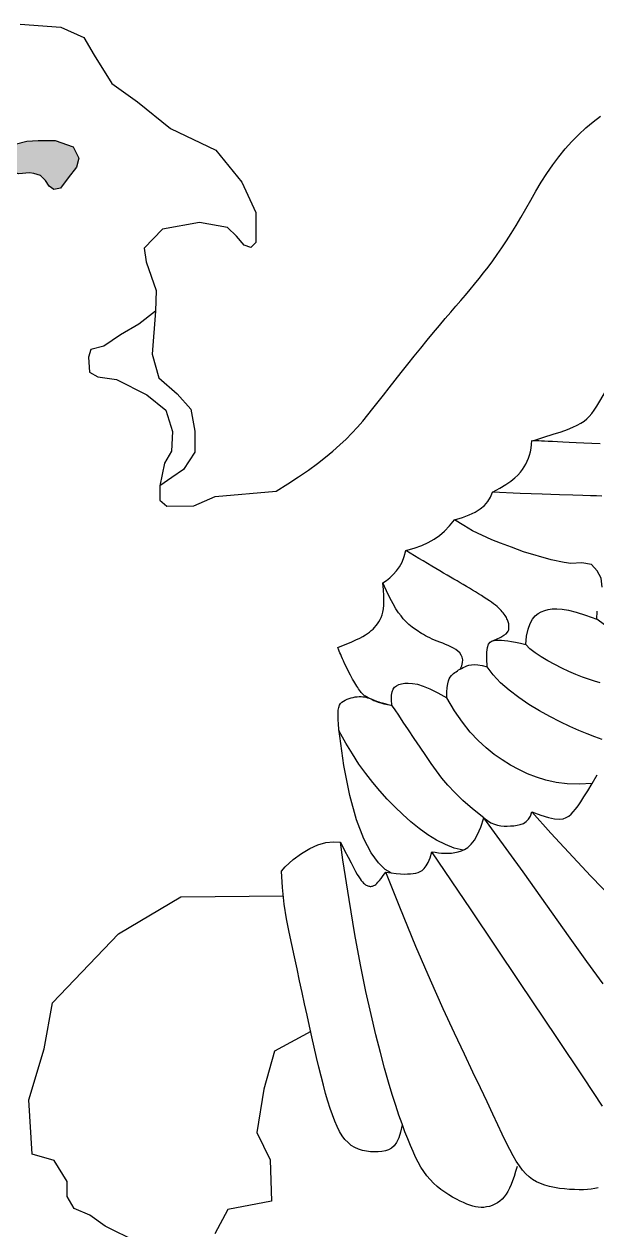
# Model space of a CAD drawing. Header units: millimetres. Extents: x 0 to 687901, y 0 to 346525.
# Drawn here: x 25655.2 to 25694.1, y 61129.7 to 61211.5 of the extents above; entities that cross this region are included whole.
import ezdxf

# ---------------------------------------------------------------- set-up
doc = ezdxf.new("R2010")
doc.units = ezdxf.units.MM
doc.layers.add('ARQ_Vista 01', color=1, linetype='Continuous')

# ---------------------------------------------------------------- blocks, each defined once
blk = doc.blocks.new('BRASÃO ESTADO PARANÁ')
at = {"layer": 'ARQ_Vista 01'}
blk.add_hatch(color=256, dxfattribs=at).paths.add_polyline_path([(3322.927, -30995.711), (3323.268, -30996.223), (3323.501, -30996.4), (3323.844, -30996.322), (3324.249, -30995.801), (3324.672, -30995.256), (3324.781, -30994.793), (3324.494, -30994.208), (3323.583, -30993.894), (3323.159, -30993.894), (3322.696, -30993.894), (3322.125, -30993.922), (3321.523, -30994.072), (3321.184, -30994.344), (3321.157, -30995.065), (3321.293, -30995.474), (3321.714, -30995.597), (3322.331, -30995.536)])
for points in [[(3334.889, -31011.854), (3335.492, -31011.475), (3336.042, -31011.113), (3336.544, -31010.766), (3337.002, -31010.432), (3337.419, -31010.108), (3337.801, -31009.792), (3338.151, -31009.482), (3338.474, -31009.177), (3338.773, -31008.873), (3339.055, -31008.568), (3339.325, -31008.259), (3339.587, -31007.943), (3339.848, -31007.618), (3340.112, -31007.281), (3340.385, -31006.928), (3340.672, -31006.558), (3340.978, -31006.169), (3341.298, -31005.764), (3341.628, -31005.351), (3341.963, -31004.935), (3342.299, -31004.521), (3342.631, -31004.116), (3342.954, -31003.725), (3343.263, -31003.355), (3343.555, -31003.01), (3343.83, -31002.686), (3344.092, -31002.379), (3344.343, -31002.086), (3344.585, -31001.802), (3344.821, -31001.523), (3345.053, -31001.243), (3345.284, -31000.96), (3345.515, -31000.669), (3345.747, -31000.368), (3345.981, -31000.054), (3346.216, -30999.727), (3346.453, -30999.385), (3346.692, -30999.025), (3346.933, -30998.647), (3347.176, -30998.247), (3347.422, -30997.827), (3347.673, -30997.389), (3347.929, -30996.94), (3348.193, -30996.485), (3348.467, -30996.029), (3348.753, -30995.578), (3349.052, -30995.139), (3349.366, -30994.715), (3349.696, -30994.311), (3350.04, -30993.93), (3350.395, -30993.572), (3350.757, -30993.236), (3351.125, -30992.923), (3351.494, -30992.634)], [(3321.779, -30987.925), (3323.868, -30988.089), (3325.043, -30988.611), (3325.567, -30989.524), (3326.48, -30990.959), (3327.785, -30991.905), (3329.484, -30993.275), (3331.801, -30994.384), (3333.14, -30996.015), (3333.858, -30997.58), (3333.858, -30999.114), (3333.594, -30999.367), (3333.257, -30999.244), (3332.855, -30998.785), (3332.407, -30998.337), (3330.972, -30998.079), (3329.078, -30998.427), (3328.137, -30999.4), (3328.229, -31000.104), (3328.747, -31001.565), (3328.717, -31002.625), (3328.546, -31004.832), (3328.889, -31006.036), (3329.83, -31006.862), (3330.515, -31007.654), (3330.731, -31008.769), (3330.731, -31009.848), (3330.154, -31010.746), (3329.543, -31011.142), (3328.931, -31011.574), (3328.939, -31012.305), (3329.291, -31012.622), (3330.67, -31012.604), (3331.763, -31012.128), (3334.889, -31011.854)], [(3322.259, -30995.543), (3321.714, -30995.597), (3321.293, -30995.474), (3321.157, -30995.065), (3321.184, -30994.344), (3321.523, -30994.072), (3322.125, -30993.922), (3322.696, -30993.894), (3323.159, -30993.894), (3323.583, -30993.894), (3324.494, -30994.208), (3324.781, -30994.793), (3324.672, -30995.256), (3324.249, -30995.801), (3323.844, -30996.322), (3323.501, -30996.4), (3323.268, -30996.223), (3323.078, -30995.937), (3322.818, -30995.679), (3322.491, -30995.583), (3322.259, -30995.543)], [(3328.717, -31002.625), (3327.852, -31003.286), (3326.922, -31003.84), (3326.074, -31004.426), (3325.405, -31004.589), (3325.275, -31004.98), (3325.34, -31005.746), (3325.763, -31005.99), (3326.71, -31006.137), (3328.261, -31006.919), (3329.239, -31007.702), (3329.58, -31008.797), (3329.532, -31009.791), (3329.174, -31010.41), (3328.931, -31011.574)], [(3348.041, -31009.264), (3348.604, -31009.088), (3349.081, -31008.935), (3349.48, -31008.802), (3349.812, -31008.684), (3350.086, -31008.576), (3350.312, -31008.473), (3350.5, -31008.371), (3350.659, -31008.265), (3350.799, -31008.151), (3350.926, -31008.022), (3351.05, -31007.873), (3351.175, -31007.697), (3351.31, -31007.487), (3351.462, -31007.239), (3351.637, -31006.945), (3351.843, -31006.599)], [(3345.979, -31011.908), (3346.35, -31011.695), (3346.656, -31011.503), (3346.907, -31011.329), (3347.108, -31011.171), (3347.27, -31011.022), (3347.399, -31010.881), (3347.505, -31010.743), (3347.595, -31010.605), (3347.675, -31010.462), (3347.748, -31010.315), (3347.812, -31010.161), (3347.867, -31009.999), (3347.912, -31009.83), (3347.948, -31009.651), (3347.974, -31009.462), (3347.989, -31009.261)], [(3351.492, -31009.422), (3351.059, -31009.402), (3350.643, -31009.383), (3350.254, -31009.365), (3349.899, -31009.349), (3349.58, -31009.334), (3349.294, -31009.321), (3349.042, -31009.309), (3348.822, -31009.299), (3348.633, -31009.291), (3348.475, -31009.283), (3348.346, -31009.278), (3348.246, -31009.273), (3348.17, -31009.269), (3348.116, -31009.267), (3348.08, -31009.265), (3348.058, -31009.264), (3348.046, -31009.264), (3348.042, -31009.264), (3348.041, -31009.264), (3348.041, -31009.264), (3348.041, -31009.264), (3348.041, -31009.264), (3348.041, -31009.264), (3348.041, -31009.264), (3348.041, -31009.264), (3348.041, -31009.264), (3348.041, -31009.264), (3348.041, -31009.264), (3348.041, -31009.264), (3348.041, -31009.264), (3348.041, -31009.264), (3348.041, -31009.264), (3348.041, -31009.264), (3348.041, -31009.264), (3348.041, -31009.264)], [(3344.025, -31013.317), (3344.43, -31013.197), (3344.783, -31013.064), (3345.087, -31012.917), (3345.344, -31012.754), (3345.559, -31012.574), (3345.734, -31012.374), (3345.873, -31012.152), (3345.979, -31011.908)], [(3351.565, -31012.1), (3351.304, -31012.093), (3350.995, -31012.085), (3350.6, -31012.073), (3350.079, -31012.056), (3349.395, -31012.033), (3348.51, -31012.001), (3347.384, -31011.96), (3345.979, -31011.908)], [(3341.527, -31014.894), (3341.964, -31014.761), (3342.346, -31014.624), (3342.681, -31014.476), (3342.981, -31014.31), (3343.255, -31014.118), (3343.514, -31013.894), (3343.767, -31013.629), (3344.025, -31013.317)], [(3351.583, -31016.762), (3351.583, -31016.762), (3351.538, -31016.309), (3351.335, -31015.93), (3351.047, -31015.602), (3350.55, -31015.515), (3349.981, -31015.546), (3349.636, -31015.503), (3348.982, -31015.364), (3347.564, -31014.95), (3346.939, -31014.724), (3346.374, -31014.509), (3345.937, -31014.343), (3344.951, -31013.883), (3344.51, -31013.614), (3344.025, -31013.317)], [(3340.361, -31016.538), (3340.539, -31016.419), (3340.717, -31016.281), (3340.892, -31016.12), (3341.057, -31015.934), (3341.208, -31015.72), (3341.34, -31015.478), (3341.448, -31015.203), (3341.527, -31014.894)], [(3345.899, -31019.553), (3346.182, -31019.43), (3346.398, -31019.324), (3346.556, -31019.23), (3346.667, -31019.149), (3346.738, -31019.076), (3346.779, -31019.012), (3346.799, -31018.953), (3346.807, -31018.897), (3346.811, -31018.844), (3346.813, -31018.792), (3346.812, -31018.741), (3346.807, -31018.69), (3346.8, -31018.64), (3346.79, -31018.59), (3346.776, -31018.539), (3346.758, -31018.487), (3346.737, -31018.434), (3346.713, -31018.38), (3346.684, -31018.324), (3346.651, -31018.267), (3346.613, -31018.209), (3346.571, -31018.149), (3346.525, -31018.088), (3346.473, -31018.026), (3346.416, -31017.963), (3346.353, -31017.898), (3346.283, -31017.831), (3346.206, -31017.762), (3346.121, -31017.691), (3346.028, -31017.616), (3345.924, -31017.539), (3345.81, -31017.459), (3345.686, -31017.375), (3345.552, -31017.288), (3345.41, -31017.198), (3345.261, -31017.106), (3345.108, -31017.013), (3344.951, -31016.919), (3344.792, -31016.825), (3344.633, -31016.731), (3344.475, -31016.637), (3344.316, -31016.544), (3344.156, -31016.449), (3343.992, -31016.352), (3343.824, -31016.252), (3343.649, -31016.149), (3343.467, -31016.041), (3343.275, -31015.928), (3343.073, -31015.808), (3342.862, -31015.683), (3342.644, -31015.555), (3342.422, -31015.423), (3342.197, -31015.29), (3341.972, -31015.157), (3341.748, -31015.024), (3341.527, -31014.894)], [(3338.05, -31019.863), (3338.42, -31019.71), (3338.725, -31019.58), (3338.973, -31019.469), (3339.174, -31019.372), (3339.335, -31019.288), (3339.467, -31019.211), (3339.576, -31019.138), (3339.673, -31019.065), (3339.765, -31018.989), (3339.852, -31018.909), (3339.934, -31018.825), (3340.012, -31018.735), (3340.084, -31018.639), (3340.15, -31018.537), (3340.211, -31018.428), (3340.265, -31018.311), (3340.312, -31018.184), (3340.352, -31018.043), (3340.383, -31017.881), (3340.403, -31017.692), (3340.413, -31017.469), (3340.409, -31017.207), (3340.393, -31016.898), (3340.361, -31016.538)], [(3344.311, -31020.966), (3344.393, -31020.791), (3344.435, -31020.632), (3344.443, -31020.488), (3344.419, -31020.359), (3344.368, -31020.242), (3344.294, -31020.137), (3344.201, -31020.043), (3344.092, -31019.959), (3343.971, -31019.884), (3343.841, -31019.815), (3343.704, -31019.753), (3343.563, -31019.695), (3343.42, -31019.64), (3343.278, -31019.587), (3343.138, -31019.535), (3343.003, -31019.482), (3342.876, -31019.426), (3342.756, -31019.369), (3342.642, -31019.311), (3342.535, -31019.252), (3342.434, -31019.194), (3342.339, -31019.136), (3342.249, -31019.08), (3342.164, -31019.027), (3342.083, -31018.975), (3342.005, -31018.924), (3341.928, -31018.871), (3341.85, -31018.814), (3341.771, -31018.75), (3341.688, -31018.678), (3341.599, -31018.593), (3341.503, -31018.495), (3341.399, -31018.38), (3341.285, -31018.242), (3341.161, -31018.074), (3341.026, -31017.869), (3340.879, -31017.62), (3340.72, -31017.319), (3340.547, -31016.961), (3340.361, -31016.538)], [(3351.316, -31018.401), (3351.324, -31018.003)], [(3347.672, -31019.71), (3347.718, -31019.273), (3347.792, -31018.917), (3347.891, -31018.632), (3348.012, -31018.411), (3348.15, -31018.242), (3348.304, -31018.116), (3348.469, -31018.024), (3348.643, -31017.956), (3348.825, -31017.905), (3349.026, -31017.873), (3349.257, -31017.867), (3349.531, -31017.892), (3349.862, -31017.952), (3350.261, -31018.054), (3350.741, -31018.201), (3351.316, -31018.401)], [(3351.702, -31018.694), (3351.316, -31018.401)], [(3345.695, -31020.841), (3345.672, -31020.417), (3345.68, -31020.093), (3345.715, -31019.855), (3345.773, -31019.689), (3345.851, -31019.583), (3345.946, -31019.522), (3346.054, -31019.494), (3346.172, -31019.483), (3346.298, -31019.48), (3346.433, -31019.484), (3346.583, -31019.494), (3346.75, -31019.514), (3346.939, -31019.544), (3347.153, -31019.586), (3347.396, -31019.641), (3347.672, -31019.71)], [(3340.835, -31022.836), (3340.635, -31022.787), (3340.473, -31022.747), (3340.345, -31022.713), (3340.244, -31022.686), (3340.165, -31022.662), (3340.104, -31022.643), (3340.054, -31022.625), (3340.01, -31022.608), (3339.968, -31022.592), (3339.927, -31022.575), (3339.887, -31022.558), (3339.846, -31022.541), (3339.806, -31022.524), (3339.766, -31022.506), (3339.725, -31022.488), (3339.683, -31022.469), (3339.641, -31022.449), (3339.598, -31022.429), (3339.555, -31022.407), (3339.511, -31022.382), (3339.467, -31022.355), (3339.422, -31022.324), (3339.378, -31022.29), (3339.334, -31022.251), (3339.291, -31022.208), (3339.247, -31022.159), (3339.204, -31022.105), (3339.159, -31022.046), (3339.114, -31021.981), (3339.067, -31021.911), (3339.019, -31021.835), (3338.969, -31021.754), (3338.917, -31021.667), (3338.863, -31021.574), (3338.807, -31021.476), (3338.749, -31021.373), (3338.691, -31021.266), (3338.633, -31021.154), (3338.573, -31021.038), (3338.514, -31020.918), (3338.456, -31020.794), (3338.398, -31020.67), (3338.343, -31020.547), (3338.291, -31020.429), (3338.242, -31020.317), (3338.198, -31020.214), (3338.159, -31020.123), (3338.127, -31020.047), (3338.102, -31019.986), (3338.083, -31019.941), (3338.069, -31019.909), (3338.06, -31019.887), (3338.054, -31019.873), (3338.051, -31019.867), (3338.05, -31019.864), (3338.05, -31019.863), (3338.05, -31019.863), (3338.05, -31019.863), (3338.05, -31019.863), (3338.05, -31019.863), (3338.05, -31019.863), (3338.05, -31019.863), (3338.05, -31019.863), (3338.05, -31019.863), (3338.05, -31019.863), (3338.05, -31019.863), (3338.05, -31019.863), (3338.05, -31019.863), (3338.05, -31019.863), (3338.05, -31019.863), (3338.05, -31019.863), (3338.05, -31019.863)], [(3351.487, -31021.663), (3351.192, -31021.581), (3350.888, -31021.485), (3350.572, -31021.372), (3350.239, -31021.24), (3349.886, -31021.087), (3349.523, -31020.917), (3349.158, -31020.732), (3348.802, -31020.536), (3348.466, -31020.333), (3348.158, -31020.125), (3347.89, -31019.916), (3347.672, -31019.71)], [(3343.628, -31022.437), (3343.634, -31022.143), (3343.651, -31021.905), (3343.679, -31021.716), (3343.715, -31021.568), (3343.759, -31021.454), (3343.81, -31021.367), (3343.864, -31021.298), (3343.921, -31021.241), (3343.98, -31021.189), (3344.041, -31021.14), (3344.104, -31021.094), (3344.17, -31021.05), (3344.238, -31021.008), (3344.311, -31020.966), (3344.387, -31020.924), (3344.468, -31020.882), (3344.555, -31020.838), (3344.651, -31020.798), (3344.762, -31020.764), (3344.892, -31020.741), (3345.046, -31020.733), (3345.227, -31020.744), (3345.442, -31020.779), (3345.695, -31020.841)], [(3351.585, -31024.57), (3351.215, -31024.439), (3350.815, -31024.286), (3350.385, -31024.107), (3349.924, -31023.9), (3349.432, -31023.663), (3348.91, -31023.393), (3348.373, -31023.094), (3347.835, -31022.768), (3347.313, -31022.418), (3346.822, -31022.047), (3346.378, -31021.659), (3345.997, -31021.256), (3345.695, -31020.841)], [(3340.813, -31022.803), (3340.791, -31022.529), (3340.796, -31022.306), (3340.826, -31022.129), (3340.88, -31021.992), (3340.958, -31021.888), (3341.057, -31021.811), (3341.177, -31021.756), (3341.317, -31021.717), (3341.475, -31021.689), (3341.658, -31021.678), (3341.872, -31021.693), (3342.124, -31021.742), (3342.418, -31021.832), (3342.763, -31021.973), (3343.164, -31022.171), (3343.628, -31022.437)], [(3338.122, -31024.207), (3338.085, -31023.823), (3338.065, -31023.513), (3338.061, -31023.266), (3338.073, -31023.074), (3338.099, -31022.927), (3338.14, -31022.816), (3338.195, -31022.73), (3338.262, -31022.662), (3338.341, -31022.602), (3338.43, -31022.55), (3338.527, -31022.504), (3338.629, -31022.466), (3338.734, -31022.434), (3338.841, -31022.409), (3338.946, -31022.391), (3339.048, -31022.379), (3339.145, -31022.373), (3339.237, -31022.373), (3339.325, -31022.379), (3339.409, -31022.391), (3339.492, -31022.408), (3339.573, -31022.431), (3339.653, -31022.458), (3339.733, -31022.491), (3339.815, -31022.528), (3339.902, -31022.568), (3340, -31022.61), (3340.113, -31022.652), (3340.246, -31022.694), (3340.404, -31022.734), (3340.591, -31022.771), (3340.813, -31022.803)], [(3351.071, -31026.822), (3350.404, -31026.853), (3349.792, -31026.832), (3349.229, -31026.764), (3348.708, -31026.653), (3348.22, -31026.505), (3347.76, -31026.323), (3347.32, -31026.111), (3346.892, -31025.876), (3346.472, -31025.617), (3346.056, -31025.329), (3345.645, -31025.002), (3345.238, -31024.626), (3344.833, -31024.191), (3344.431, -31023.687), (3344.029, -31023.106), (3343.628, -31022.437)], [(3345.531, -31028.586), (3344.945, -31028.117), (3344.454, -31027.689), (3344.04, -31027.291), (3343.688, -31026.913), (3343.38, -31026.545), (3343.099, -31026.175), (3342.83, -31025.793), (3342.556, -31025.389), (3342.265, -31024.957), (3341.966, -31024.514), (3341.673, -31024.08), (3341.402, -31023.677), (3341.166, -31023.327), (3340.979, -31023.05), (3340.857, -31022.868), (3340.813, -31022.803)], [(3340.788, -31031.402), (3340.482, -31031.224), (3340.134, -31030.893), (3339.762, -31030.38), (3339.382, -31029.654), (3339.009, -31028.685), (3338.661, -31027.442), (3338.354, -31025.896), (3338.104, -31024.015)], [(3344.46, -31030.241), (3344.011, -31030.129), (3343.56, -31029.954), (3343.11, -31029.725), (3342.663, -31029.448), (3342.223, -31029.131), (3341.791, -31028.782), (3341.371, -31028.409), (3340.964, -31028.02), (3340.574, -31027.619), (3340.198, -31027.203), (3339.835, -31026.77), (3339.481, -31026.312), (3339.134, -31025.826), (3338.793, -31025.307), (3338.455, -31024.749), (3338.117, -31024.149)], [(3347.993, -31028.273), (3348.454, -31028.449), (3348.832, -31028.566), (3349.139, -31028.63), (3349.386, -31028.648), (3349.584, -31028.626), (3349.744, -31028.572), (3349.878, -31028.49), (3349.997, -31028.388), (3350.11, -31028.271), (3350.227, -31028.131), (3350.352, -31027.962), (3350.493, -31027.755), (3350.655, -31027.501), (3350.846, -31027.193), (3351.071, -31026.822), (3351.337, -31026.381)], [(3345.531, -31028.586), (3345.716, -31028.725), (3345.893, -31028.829), (3346.065, -31028.905), (3346.233, -31028.955), (3346.398, -31028.985), (3346.562, -31028.999), (3346.726, -31029.001), (3346.893, -31028.994), (3347.062, -31028.983), (3347.231, -31028.962), (3347.395, -31028.924), (3347.55, -31028.865), (3347.692, -31028.776), (3347.816, -31028.652), (3347.917, -31028.487), (3347.993, -31028.273)], [(3352.771, -31033.376), (3351.014, -31031.571), (3348.966, -31029.364), (3347.993, -31028.273)], [(3342.87, -31030.315), (3343.032, -31030.344), (3343.197, -31030.367), (3343.363, -31030.384), (3343.531, -31030.392), (3343.699, -31030.392), (3343.868, -31030.382), (3344.037, -31030.36), (3344.207, -31030.326), (3344.375, -31030.278), (3344.544, -31030.204), (3344.711, -31030.094), (3344.878, -31029.935), (3345.043, -31029.717), (3345.207, -31029.427), (3345.37, -31029.054), (3345.531, -31028.586)], [(3351.631, -31037.075), (3350.808, -31035.932), (3349.871, -31034.622), (3348.791, -31033.107), (3347.534, -31031.353), (3346.069, -31029.324), (3345.531, -31028.586)], [(3335.173, -31031.313), (3335.36, -31031.097), (3335.766, -31030.718), (3336.184, -31030.401), (3336.608, -31030.15), (3337.028, -31029.965), (3337.437, -31029.849), (3337.826, -31029.803), (3338.187, -31029.83)], [(3347.235, -31046.436), (3347.152, -31046.703), (3347.074, -31046.947), (3346.997, -31047.169), (3346.92, -31047.37), (3346.842, -31047.552), (3346.759, -31047.716), (3346.669, -31047.863), (3346.571, -31047.995), (3346.462, -31048.111), (3346.344, -31048.214), (3346.219, -31048.302), (3346.087, -31048.376), (3345.95, -31048.437), (3345.81, -31048.482), (3345.668, -31048.514), (3345.527, -31048.533), (3345.386, -31048.537), (3345.245, -31048.528), (3345.102, -31048.505), (3344.956, -31048.47), (3344.805, -31048.422), (3344.648, -31048.363), (3344.483, -31048.291), (3344.308, -31048.208), (3344.122, -31048.114), (3343.929, -31048.008), (3343.731, -31047.891), (3343.53, -31047.761), (3343.331, -31047.619), (3343.136, -31047.464), (3342.949, -31047.295), (3342.772, -31047.112), (3342.607, -31046.915), (3342.453, -31046.703), (3342.308, -31046.473), (3342.17, -31046.225), (3342.035, -31045.957), (3341.902, -31045.668), (3341.768, -31045.356), (3341.631, -31045.02), (3341.489, -31044.657), (3341.34, -31044.258), (3341.182, -31043.816), (3341.016, -31043.319), (3340.838, -31042.759), (3340.649, -31042.126), (3340.447, -31041.411), (3340.23, -31040.604), (3339.997, -31039.694), (3339.75, -31038.658), (3339.488, -31037.472), (3339.213, -31036.11), (3338.925, -31034.55), (3338.624, -31032.765), (3338.313, -31030.731), (3338.187, -31029.83)], [(3338.187, -31029.83), (3338.399, -31030.246), (3338.578, -31030.596), (3338.728, -31030.888), (3338.853, -31031.127), (3338.958, -31031.322), (3339.046, -31031.479), (3339.121, -31031.606), (3339.187, -31031.709), (3339.249, -31031.795), (3339.307, -31031.865), (3339.361, -31031.923), (3339.412, -31031.969), (3339.46, -31032.005), (3339.506, -31032.033), (3339.549, -31032.053), (3339.591, -31032.069), (3339.631, -31032.08), (3339.67, -31032.088), (3339.709, -31032.092), (3339.747, -31032.092), (3339.785, -31032.088), (3339.823, -31032.079), (3339.862, -31032.065), (3339.902, -31032.047), (3339.943, -31032.024), (3339.989, -31031.991), (3340.041, -31031.944), (3340.103, -31031.88), (3340.177, -31031.794), (3340.267, -31031.681), (3340.375, -31031.537), (3340.504, -31031.358)], [(3340.504, -31031.358), (3340.788, -31031.402), (3341.038, -31031.432), (3341.258, -31031.451), (3341.452, -31031.458), (3341.624, -31031.456), (3341.776, -31031.446), (3341.913, -31031.43), (3342.039, -31031.407), (3342.157, -31031.379), (3342.269, -31031.338), (3342.375, -31031.274), (3342.477, -31031.18), (3342.576, -31031.046), (3342.674, -31030.863), (3342.771, -31030.622), (3342.87, -31030.315)], [(3351.61, -31043.343), (3350.649, -31041.9), (3349.269, -31039.834), (3347.375, -31037.009), (3344.872, -31033.286), (3342.87, -31030.315)], [(3341.339, -31044.311), (3341.262, -31044.684), (3341.169, -31044.98), (3341.06, -31045.209), (3340.937, -31045.379), (3340.799, -31045.501), (3340.648, -31045.583), (3340.484, -31045.636), (3340.307, -31045.668), (3340.118, -31045.688), (3339.921, -31045.695), (3339.718, -31045.688), (3339.513, -31045.663), (3339.31, -31045.62), (3339.11, -31045.556), (3338.919, -31045.469), (3338.739, -31045.357), (3338.571, -31045.219), (3338.417, -31045.054), (3338.273, -31044.861), (3338.139, -31044.639), (3338.011, -31044.389), (3337.889, -31044.11), (3337.771, -31043.801), (3337.655, -31043.462), (3337.54, -31043.093), (3337.425, -31042.695), (3337.309, -31042.27), (3337.194, -31041.819), (3337.077, -31041.346), (3336.96, -31040.85), (3336.841, -31040.336), (3336.721, -31039.803), (3336.599, -31039.253), (3336.476, -31038.689), (3336.35, -31038.112), (3336.223, -31037.522), (3336.094, -31036.922), (3335.962, -31036.311), (3335.828, -31035.693), (3335.692, -31035.067), (3335.554, -31034.431), (3335.424, -31033.755), (3335.309, -31033.008), (3335.219, -31032.156), (3335.173, -31031.313)], [(3351.388, -31047.536), (3351.211, -31047.574), (3351.026, -31047.601), (3350.831, -31047.619), (3350.624, -31047.629), (3350.402, -31047.631), (3350.166, -31047.626), (3349.918, -31047.613), (3349.662, -31047.592), (3349.404, -31047.561), (3349.147, -31047.519), (3348.896, -31047.465), (3348.655, -31047.398), (3348.429, -31047.317), (3348.22, -31047.22), (3348.026, -31047.105), (3347.846, -31046.97), (3347.675, -31046.811), (3347.51, -31046.626), (3347.349, -31046.412), (3347.188, -31046.167), (3347.024, -31045.888), (3346.854, -31045.571), (3346.672, -31045.209), (3346.471, -31044.792), (3346.245, -31044.313), (3345.989, -31043.764), (3345.695, -31043.134), (3345.359, -31042.417), (3344.972, -31041.603), (3344.53, -31040.679), (3344.024, -31039.612), (3343.448, -31038.364), (3342.793, -31036.897), (3342.052, -31035.172), (3341.217, -31033.152), (3340.504, -31031.358)], [(3336.66, -31039.528), (3334.801, -31040.533), (3334.265, -31042.487), (3333.896, -31044.702), (3334.579, -31046.107), (3334.648, -31048.222), (3332.417, -31048.635), (3331.746, -31049.896)], [(3327.798, -31050.315), (3326.143, -31049.492), (3325.349, -31048.93), (3324.554, -31048.583), (3324.19, -31047.979), (3324.193, -31047.205), (3323.53, -31046.128), (3322.39, -31045.801), (3322.225, -31043.029), (3323.008, -31040.411), (3323.439, -31038.061), (3326.81, -31034.526), (3330.016, -31032.632), (3335.264, -31032.582)]]:
    blk.add_lwpolyline(points, dxfattribs=at)

msp = doc.modelspace()

# ---------------------------------------------------------------- block references
at = {"layer": 'ARQ_Vista 01', "xscale": 1.324657151708379, "yscale": 1.32465715194121, "zscale": 1.324657152}
msp.add_blockref('BRASÃO ESTADO PARANÁ', (21254.716, 102259.9), dxfattribs=at)

doc.saveas('drawing.dxf')
